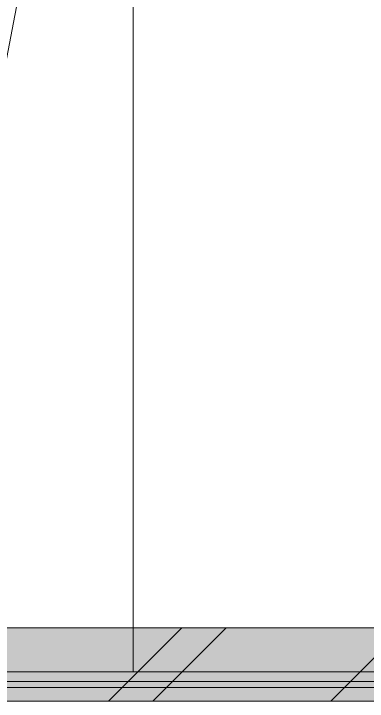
# Model space of a CAD drawing. Header units: millimetres. Extents: x -546 to 1681, y -650 to 1730.
# Drawn here: x 659.87 to 663.24, y 422.17 to 428.73 of the extents above; entities that cross this region are included whole.
import ezdxf

# ---------------------------------------------------------------- set-up
doc = ezdxf.new("R2010")
doc.units = ezdxf.units.MM

msp = doc.modelspace()

# ---------------------------------------------------------------- hatches: boundary and pattern name
at = {"true_color": 0xcccccc}
h = msp.add_hatch(color=254, dxfattribs=at)
h.dxf.hatch_style = 2
h.paths.add_polyline_path([(652.39, 422.1664), (652.39, 422.8664), (663.669, 422.8664), (663.669, 422.1664)])

# ---------------------------------------------------------------- linework, layer by layer
at = {"color": 251, "lineweight": 0, "true_color": 0x646464}
msp.add_lwpolyline([(661.01, 434.6414), (658.857, 423.3584)], dxfattribs=at)
at = {"color": 7, "lineweight": 0}
for points in [[(661.01, 434.6414), (661.01, 422.4464)], [(663.669, 422.8664), (652.39, 422.8664)], [(660.774, 422.1664), (661.474, 422.8664)], [(661.199, 422.1664), (661.899, 422.8664)], [(662.896, 422.1664), (663.596, 422.8664)], [(680.041, 422.4464), (651.78, 422.4464)], [(680.041, 422.3564), (651.78, 422.3564)], [(680.191, 422.2964), (651.727, 422.2964)], [(680.191, 422.1664), (651.727, 422.1664)], [(652.39, 422.1664), (663.669, 422.1664)]]:
    msp.add_lwpolyline(points, dxfattribs=at)

doc.saveas('drawing.dxf')
